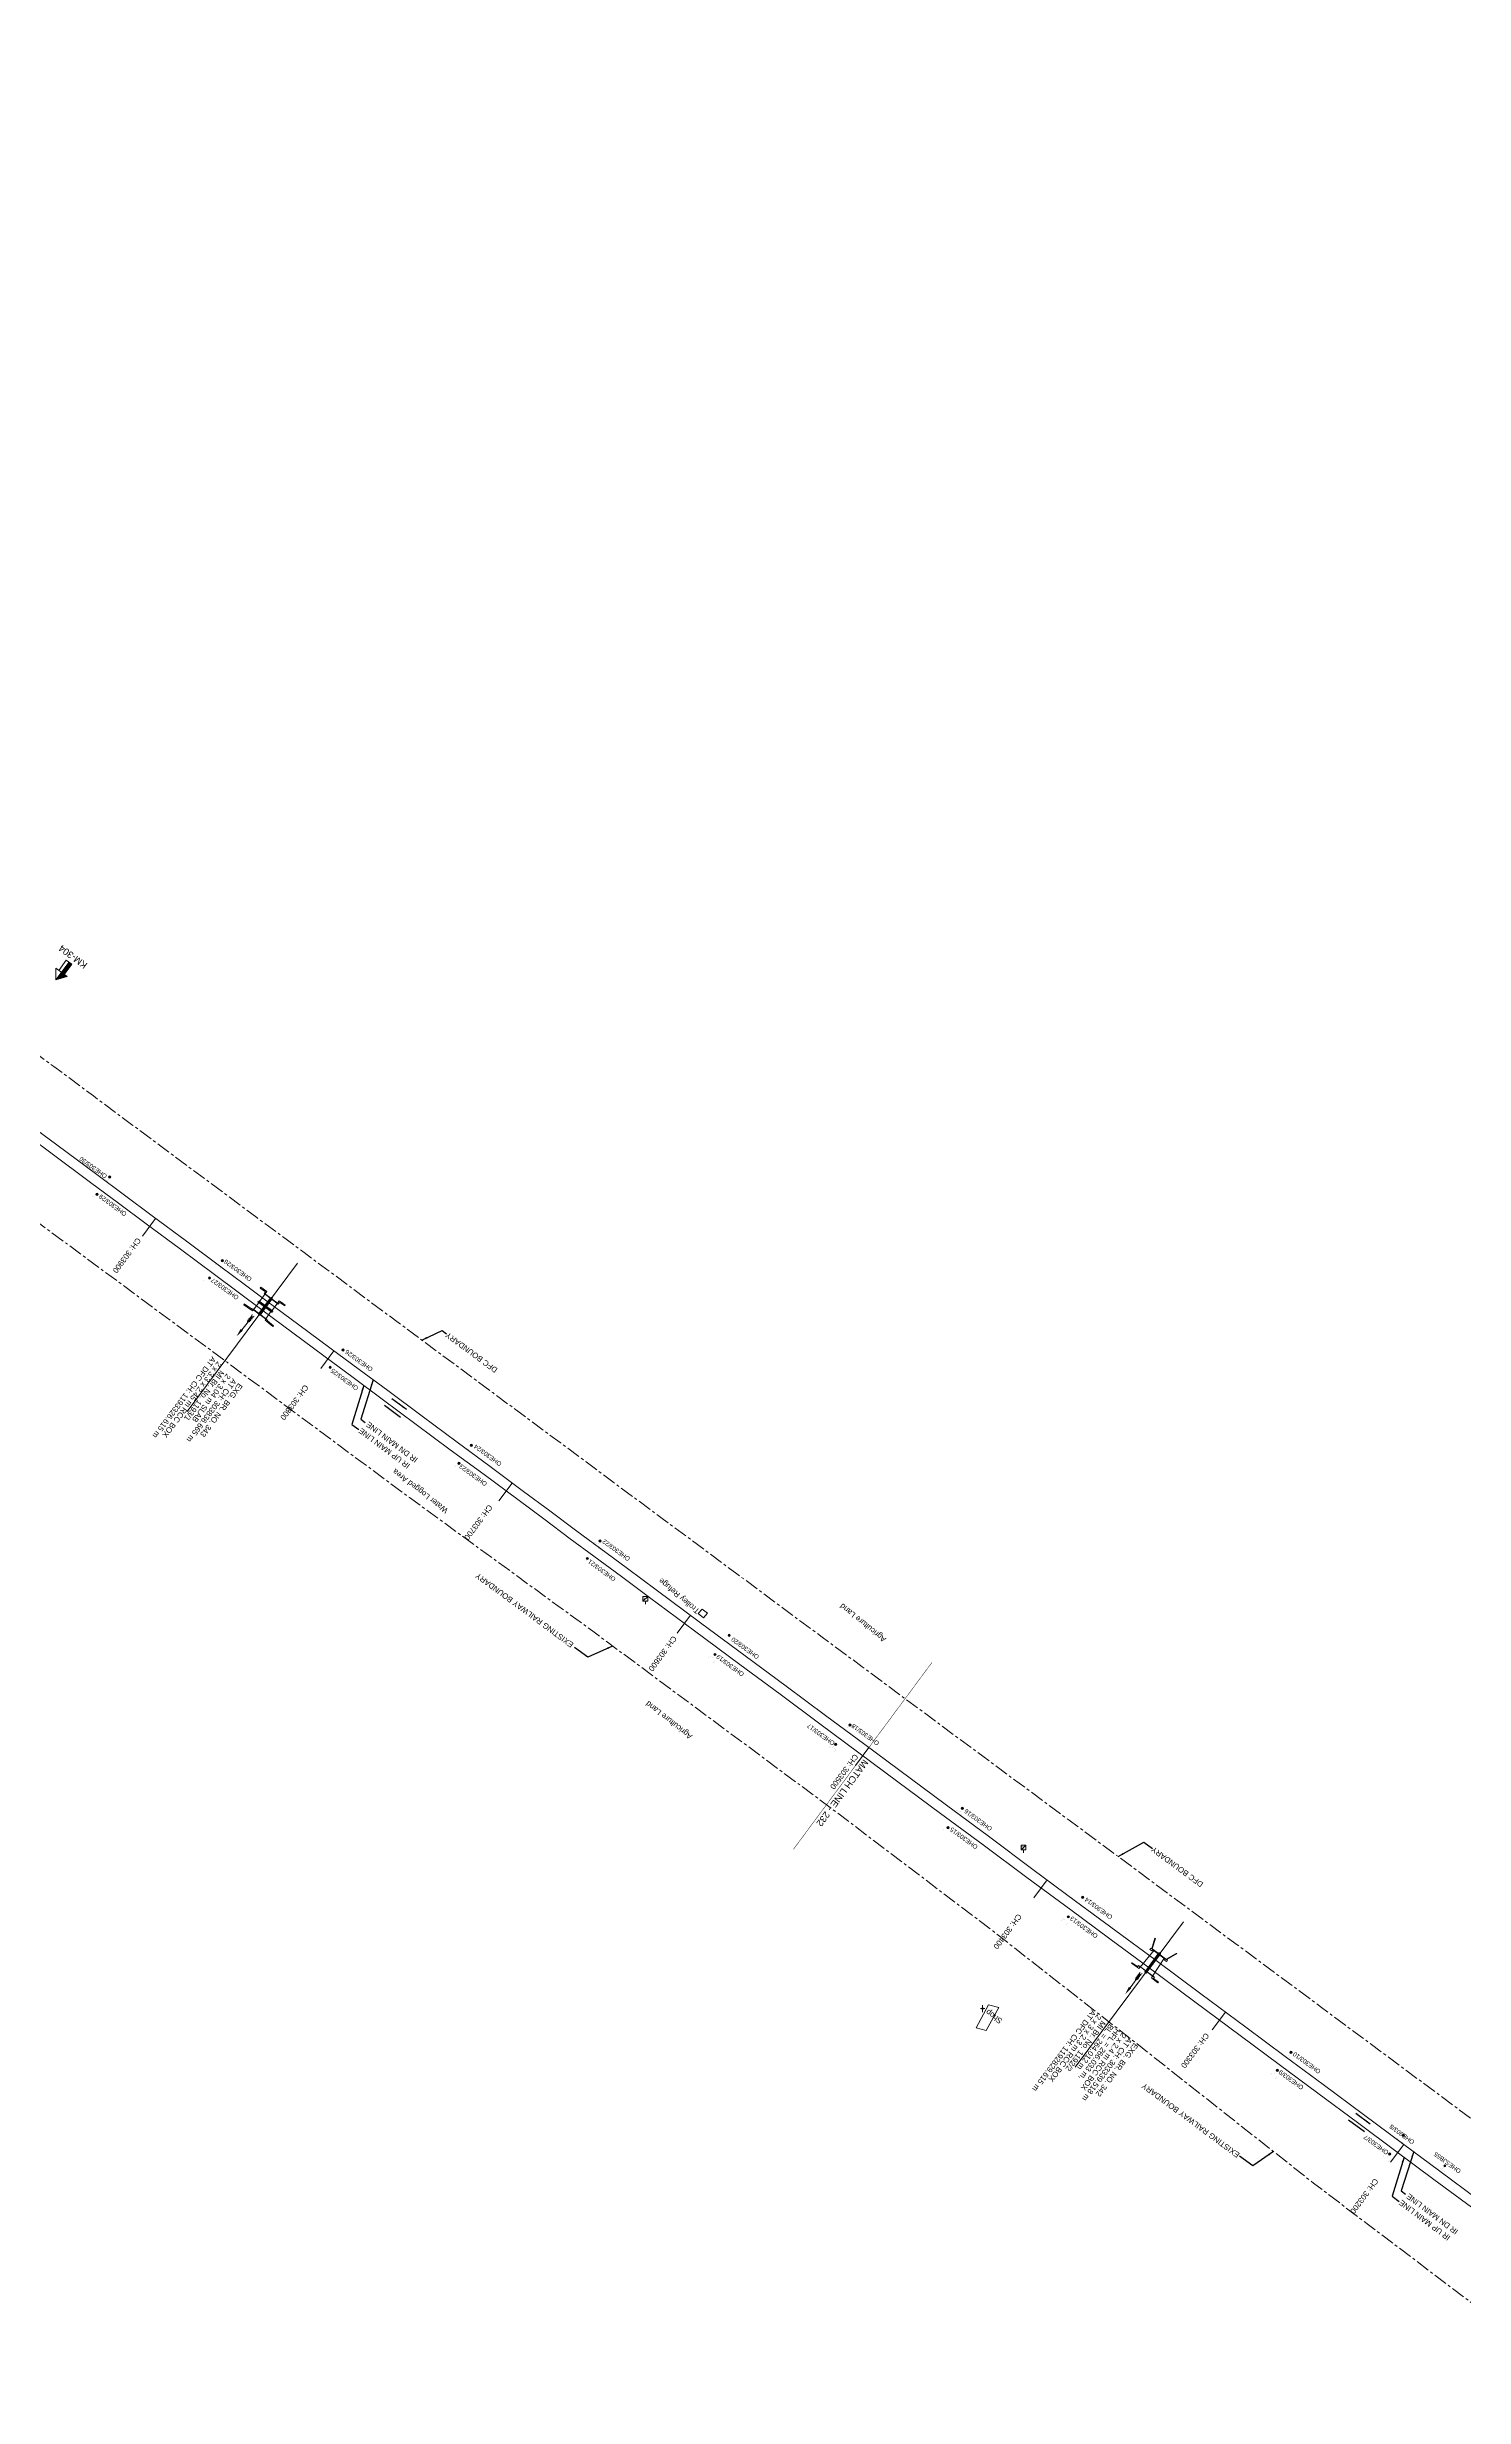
# Model space of a CAD drawing. Header units: metres. Extents: x 628572 to 650094, y 3375792 to 3391117.
# Drawn here: x 641621 to 642259, y 3381597 to 3382655 of the extents above; entities that cross this region are included whole.
import ezdxf
from ezdxf.enums import TextEntityAlignment as Align

# ---------------------------------------------------------------- set-up
doc = ezdxf.new("R2010")
doc.units = ezdxf.units.M
doc.header["$MEASUREMENT"] = 0
doc.linetypes.add('CENTER', pattern=[2, 1.25, -0.25, 0.25, -0.25])
doc.linetypes.add('PHANTOM2', pattern=[1.25, 0.625, -0.125, 0.125, -0.125, 0.125, -0.125])
for name, color, linetype, lineweight in [('Bore', 8, 'Continuous', 0), ('BRIDGE DETAILS PLAN', 7, 'Continuous', 0), ('Commercial Building Pucca', 251, 'Continuous', 0), ('Culvert Parapet', 7, 'Continuous', 0), ('DFCC BOUNDARY', 6, 'CENTER', 0), ('Existing Chainage', 7, 'Continuous', 0), ('Existing IR Track', 143, 'Continuous', 0), ('Existing Railway Boundary', 7, 'CENTER', 0), ('flow direction', 7, 'Continuous', 0), ('KM STONE', 7, 'Continuous', 0), ('MATCH LINE', 7, 'Continuous', 0), ('OHE MAST', 8, 'Continuous', 0), ('Piers_Abutment', 7, 'Continuous', 0), ('Retaining Wall', 251, 'Continuous', 0), ('River Text', 5, 'Continuous', 0), ('Side Details', 251, 'Continuous', 0), ('Text', 251, 'Continuous', 0), ('Trolley Stand', 251, 'Continuous', 0), ('Wing Wall', 7, 'Continuous', 0), ('WL', 7, 'Continuous', 0)]:
    doc.layers.add(name, color=color, linetype=linetype, lineweight=lineweight)
doc.styles.add('CUT-FILL', font='cut-fill.shx', dxfattribs={"height": 2})
doc.styles.get("Standard").update_dxf_attribs({"font": 'arial.ttf'})
doc.styles.add('Style-Arial', font='arial.ttf')
doc.styles.add('Text', font='arial.ttf', dxfattribs={"height": 2})
doc.dimstyles.new('ISO-25', dxfattribs={"dimtxt": 2.5, "dimasz": 2.5, "dimexe": 1.25, "dimexo": 0.625, "dimtad": 1, "dimtxsty": 'Standard', "dimcen": 2.5, "dimadec": 0, "dimazin": 0, "dimtfac": 1, "dimtmove": 0, "dimatfit": 3, "dimfxl": 1, "dimarcsym": 0})

# ---------------------------------------------------------------- blocks, each defined once
blk = doc.blocks.new('BORE')
at = {"ltscale": 0.5}
for q in [(-1, 0), (0, 1.6), (1, 0), (0, -1.6)]:
    blk.add_line((0, 0), q, dxfattribs=at)
blk.add_circle((0, 0), 0.328, dxfattribs=at)
blk = doc.blocks.new('WL')
at = {"layer": 'WL'}
for p, q in [((1.1, 3.4), (-1.1, 3.4)), ((-1.1, 3.4), (-1.1, 1.3)), ((-1.1, 1.3), (1.1, 1.3)), ((0, 1.3), (0, 0)), ((1.1, 1.3), (1.1, 3.4))]:
    blk.add_line(p, q, dxfattribs=at)
at = {"layer": 'WL', "flags": 128}
blk.add_lwpolyline([(-1.1, 1.3), (1.1, 3.4)], dxfattribs=at)
at = {"layer": 'WL', "char_height": 0.739, "attachment_point": 7, "rotation": 180, "line_spacing_factor": 0.6, "style": 'CUT-FILL'}
for s, insert in [('W', (0, 2.9)), ('L', (0.5, 1.9))]:
    blk.add_mtext(s, dxfattribs=dict(at, insert=insert))
blk = doc.blocks.new('OHE MAST')
h = blk.add_hatch(color=256)
edge = h.paths.add_edge_path()
edge.add_arc((0, 0), 0.514, 0, 360)
at = {"const_width": 0.01, "flags": 128}
for points in [[(1.5, 3.5), (1.5, 2), (-1.5, 2), (-1.5, 3.5)], [(0, 2), (0, 0)]]:
    blk.add_lwpolyline(points, dxfattribs=at)
blk.add_circle((0, 0), 0.514)
blk = doc.blocks.new('KM POST PLAN')
h = blk.add_hatch(color=256)
h.paths.add_polyline_path([(-6.3, -8.5), (0, 0), (0, -8.5), (-3, -8.5)], flags=16)
h.paths.add_polyline_path([(-3, -20), (-3, -8.5), (0, -8.5), (0, -20)], flags=16)
at = {"flags": 128}
for points in [[(0, 0), (-6.3, -8.5), (6.3, -8.5)], [(0, 0), (0, -20)], [(0, 0), (6.3, -8.5)], [(3, -8.5), (3, -20), (-3, -20), (-3, -8.5)]]:
    blk.add_lwpolyline(points, dxfattribs=at)
blk = doc.blocks.new('River A')
at = {"layer": 'River Text'}
for p, q in [((0, 0), (-3.6, 7.5, -1499.5)), ((0.1, 6), (-3.5, 13.6, -1499.5)), ((0.1, 3.3), (-3.5, 10.8, -1499.5)), ((0.2, 9.9), (-3.4, 17.4, -1499.5)), ((0.3, 12.9), (-3.3, 20.5, -1499.5)), ((0.4, 16.4), (-3.2, 24, -1499.5)), ((0.5, 20.3), (-3.1, 27.8, -1499.5)), ((0.5, 22.3), (0, 0)), ((0, 0), (4, 7.4, -1499.5)), ((0.1, 6), (4.1, 13.4, -1499.5)), ((0.1, 3.3), (4.1, 10.7, -1499.5)), ((0.2, 9.9), (4.2, 17.2, -1499.5)), ((0.3, 12.9), (4.3, 20.3, -1499.5)), ((0.4, 16.4), (4.4, 23.8, -1499.5)), ((0.5, 20.3), (4.5, 27.7, -1499.5))]:
    blk.add_line(p, q, dxfattribs=at)
at = {"layer": 'River Text', "flags": 128}
blk.add_lwpolyline([(-0.7, -27.7), (0.5, 22.3)], dxfattribs=at)
at = {"layer": 'River Text', "extrusion": (0, 0, -1)}
blk.add_solid([(-3.5, -27.8), (1.3, -52.7), (4.8, -27.6)], dxfattribs=at)

msp = doc.modelspace()

# ---------------------------------------------------------------- linework, layer by layer
at = {"layer": 'BRIDGE DETAILS PLAN', "flags": 128}
for points in [[(641684.3549, 3382040.4375), (641734.0514, 3382107.2755)], [(642084.2367, 3381745.0573), (642133.0011, 3381810.6418)]]:
    msp.add_lwpolyline(points, dxfattribs=at)
at = {"layer": 'Commercial Building Pucca', "linetype": 'Continuous', "flags": 128}
msp.add_lwpolyline([(642039.6352, 3381762.8683), (642045.2959, 3381773.2664), (642049.87, 3381771.9961), (642044.2064, 3381761.5926), (642039.6352, 3381762.8683)], close=True, dxfattribs=at)
at = {"layer": 'Culvert Parapet', "linetype": 'Continuous', "flags": 128}
for points in [[(641719.1426, 3382093.7489), (641719.5155, 3382093.4513), (641720.2305, 3382094.5496), (641717.5901, 3382096.4603), (641717.3086, 3382096.0097), (641719.615, 3382094.3407), (641719.1426, 3382093.7489)], [(641713.3189, 3382086.933), (641713.0381, 3382086.4589), (641713.8016, 3382085.9005), (641714.0937, 3382086.3363), (641713.3189, 3382086.933)], [(641713.783, 3382086.6672), (641713.8839, 3382086.7353), (641720.29, 3382081.9296), (641720.2039, 3382081.8279), (641713.783, 3382086.6672)], [(641722.7088, 3382085.2667), (641722.665, 3382085.1647), (641716.246, 3382089.9364), (641716.3004, 3382090.0142), (641722.7088, 3382085.2667)], [(641716.6443, 3382090.2939), (641716.7304, 3382090.3706), (641722.998, 3382085.6485), (641722.9577, 3382085.5912), (641716.6443, 3382090.2939)], [(641719.1438, 3382093.7055), (641719.0974, 3382093.6117), (641725.3972, 3382088.8842), (641725.4572, 3382088.9829), (641719.1438, 3382093.7055)], [(641720.5436, 3382081.515), (641720.2295, 3382081.0473), (641719.4881, 3382081.6653), (641719.7856, 3382082.0932), (641720.5436, 3382081.515)], [(642113.2714, 3381790.6566), (642113.1875, 3381790.567), (642119.5249, 3381785.8514), (642119.6143, 3381785.9443), (642113.2714, 3381790.6566)], [(642119.3598, 3381798.1447), (642119.2592, 3381798.0201), (642124.8797, 3381793.8117), (642125.0151, 3381793.9177), (642119.3598, 3381798.1447)]]:
    msp.add_lwpolyline(points, close=True, dxfattribs=at)
msp.add_lwpolyline([(641725.0591, 3382089.3454), (641725.4546, 3382088.9961), (641725.9333, 3382089.6631), (641726.3706, 3382089.3948), (641726.6445, 3382089.8129), (641725.8539, 3382090.4202), (641725.579, 3382090.019), (641725.5708, 3382089.9179), (641725.0591, 3382089.3454)], dxfattribs=at)
at = {"layer": 'DFCC BOUNDARY', "ltscale": 5, "flags": 128}
msp.add_lwpolyline([(643812.3093, 3380572.2631), (643808.6724, 3380574.9777), (643793.2095, 3380586.5191), (643778.2448, 3380597.6421), (643763.3482, 3380608.7144), (643749.7736, 3380618.8204), (643735.9982, 3380629.076), (643723.1947, 3380638.6), (643709.7998, 3380648.5621), (643690.0477, 3380662.9402), (643670.4357, 3380677.2164), (643654.8999, 3380688.7702), (643639.33, 3380700.3503), (643623.6793, 3380711.9753), (643608.0162, 3380723.6096), (643592.0244, 3380735.5214), (643576.0362, 3380747.4305), (643559.2149, 3380759.9262), (643542.8146, 3380772.109), (643525.4077, 3380785.0526), (643508.5729, 3380797.5713), (643491.5674, 3380810.185), (643474.9054, 3380822.5435), (643458.6431, 3380834.5901), (643442.5469, 3380846.5134), (643427.1858, 3380857.9465), (643411.8459, 3380869.3639), (643394.9279, 3380881.9183), (643378.0712, 3380894.4272), (643361.5733, 3380906.6656), (643345.0316, 3380918.9365), (643327.8173, 3380931.7135), (643310.7678, 3380944.3682), (643276.4247, 3380969.8455), (643259.3635, 3380982.507), (643242.1351, 3380995.2928), (643222.7062, 3381009.6831), (643203.0589, 3381024.2351), (643183.8178, 3381038.4897), (643164.43, 3381052.853), (643145.2327, 3381067.0902), (643126.2605, 3381081.1605), (643109.9442, 3381093.1269), (643094.185, 3381104.6835), (643070.7732, 3381121.9216), (643047.567, 3381139.0085), (643025.8074, 3381155.1407), (643004.0325, 3381171.2845), (642988.5407, 3381182.7648), (642971.6994, 3381195.2495), (642949.8305, 3381211.504), (642926.6521, 3381228.7318), (642912.2142, 3381239.4542), (642897.7112, 3381250.225), (642880.681, 3381262.8766), (642863.5492, 3381275.6037), (642848.8569, 3381286.5082), (642830.5771, 3381300.0787), (642815.3655, 3381311.3602), (642796.6216, 3381325.2614), (642779.3631, 3381338.0981), (642762.2123, 3381350.8547), (642746.7818, 3381362.2976), (642731.1837, 3381373.8649), (642713.7244, 3381386.8427), (642695.8795, 3381400.107), (642676.186, 3381414.7288), (642656.3739, 3381429.4386), (642638.7427, 3381442.5386), (642620.5543, 3381456.0528), (642604.8402, 3381467.7078), (642587.9896, 3381480.2058), (642565.2925, 3381497.0883), (642541.6892, 3381514.6448), (642525.704, 3381526.5194), (642509.7629, 3381538.3612), (642491.0733, 3381552.2518), (642472.4595, 3381566.086), (642458.4237, 3381576.5074), (642444.2456, 3381587.0343), (642429.7967, 3381597.7603), (642415.357, 3381608.4793), (642397.6705, 3381621.593), (642380.0084, 3381634.6886), (642363.7544, 3381646.7691), (642347.2259, 3381659.0537), (642330.8575, 3381671.2261), (642314.3519, 3381683.5006), (642297.8931, 3381695.7457), (642281.8453, 3381707.6851), (642264.9228, 3381720.2432), (642248.3602, 3381732.5341), (642230.5414, 3381745.7954), (642212.7106, 3381759.0381), (642195.2367, 3381772.0213), (642177.7043, 3381785.0479), (642157.1992, 3381800.2569), (642136.6249, 3381815.5171), (642118.9645, 3381828.6404), (642101.3287, 3381841.7453), (642081.6266, 3381856.3336), (642061.8408, 3381870.9838), (642042.7256, 3381885.154), (642023.486, 3381899.4164), (642005.9697, 3381912.4264), (641988.4231, 3381925.4588), (641970.4215, 3381938.796), (641952.2749, 3381952.2408), (641931.9264, 3381967.3701), (641911.6528, 3381982.4438), (641898.9656, 3381991.8514), (641886.5608, 3382001.0055), (641876.0335, 3382008.8624), (641864.0463, 3382017.7726), (641852.3291, 3382026.4822), (641837.115, 3382037.7582), (641821.9667, 3382048.9854), (641806.6184, 3382060.3889), (641791.2687, 3382071.7933), (641778.1757, 3382081.5216), (641765.0647, 3382091.263), (641751.1214, 3382101.6324), (641737.1136, 3382112.0497), (641726.4516, 3382119.9432), (641715.7754, 3382127.8472), (641700.446, 3382139.2493), (641685.0398, 3382150.7085), (641672.5358, 3382160.0238), (641659.9859, 3382169.3732), (641642.1375, 3382182.6543), (641624.3659, 3382195.8782), (641611.4997, 3382205.4411), (641598.7051, 3382214.9508), (641579.3318, 3382229.3615), (641559.9393, 3382243.7865), (641545.7561, 3382254.3093), (641531.6069, 3382264.7929), (641516.2129, 3382276.2423), (641500.7739, 3382287.7114), (641484.9887, 3382299.3992), (641469.298, 3382311.017), (641453.4587, 3382322.7603), (641437.5808, 3382334.5322), (641423.9882, 3382344.5278), (641410.4861, 3382354.4572), (641398.1591, 3382363.7061), (641385.5887, 3382373.1374), (641369.5481, 3382385.0615), (641353.581, 3382396.931), (641340.174, 3382406.8961), (641326.8342, 3382416.8112), (641313.9782, 3382426.3292), (641301.2155, 3382435.7781), (641284.3444, 3382448.3055), (641267.4776, 3382460.8298), (641251.7036, 3382472.5569), (641235.976, 3382484.2496), (641219.0383, 3382496.817), (641202.2584, 3382509.2673), (641189.76, 3382518.5659), (641177.2671, 3382527.8539), (641163.4298, 3382538.1046), (641149.6816, 3382548.2893), (641137.5323, 3382557.3376), (641125.4142, 3382566.3629), (641111.3917, 3382576.7766), (641097.4434, 3382587.1352), (641086.4887, 3382595.2709), (641075.334, 3382603.5555), (641061.7644, 3382613.6593), (641047.9094, 3382623.9756), (641033.6643, 3382634.5297), (641019.4811, 3382645.038), (641006.7027, 3382654.5421), (640993.8916, 3382664.0705), (640978.9563, 3382675.1623), (640963.9965, 3382686.2723), (640946.2836, 3382699.3937), (640928.6538, 3382712.4537), (640913.4131, 3382723.7566), (640898.2075, 3382735.0336), (640883.6572, 3382745.852), (640855.1845, 3382767.015), (640841.3158, 3382777.3197), (640825.904, 3382788.7498), (640810.5106, 3382800.1663), (640797.3056, 3382809.9954), (640784.0814, 3382819.8389), (640767.3829, 3382832.244), (640750.7597, 3382844.5932), (640734.5712, 3382856.624), (640718.4561, 3382868.6002), (640700.8318, 3382881.7023), (640683.2571, 3382894.7676), (640668.0149, 3382906.0851), (640653.0827, 3382917.1726), (640637.096, 3382929.0729), (640621.3126, 3382940.8219), (640606.7688, 3382951.6133), (640592.2397, 3382962.3937), (640576.5383, 3382974.0634), (640560.8512, 3382985.7224), (640545.651, 3382997.022), (640530.4116, 3383008.3505), (640516.6491, 3383018.562), (640502.8751, 3383028.782), (640490.7881, 3383037.7114), (640478.8397, 3383046.5383), (640463.3449, 3383058.0659), (640447.6782, 3383069.721), (640428.9748, 3383083.5735), (640410.2094, 3383097.4719), (640387.4808, 3383114.4141), (640364.785, 3383131.332), (640350.7429, 3383141.7456), (640336.708, 3383152.1537), (640321.9965, 3383163.0459), (640307.2262, 3383173.9816), (640293.057, 3383184.4985), (640278.9681, 3383194.9558), (640263.9534, 3383206.1214), (640248.9885, 3383217.2501), (640234.9895, 3383227.6511), (640220.8998, 3383238.1196), (640203.1822, 3383251.2592), (640185.3658, 3383264.472), (640169.5446, 3383276.2399), (640153.6227, 3383288.0852), (640140.9567, 3383297.4857), (640127.9156, 3383307.1648), (640111.7201, 3383319.2), (640095.1302, 3383331.5282), (640080.0724, 3383342.6864), (640064.9887, 3383353.8638), (640050.3238, 3383364.7642), (640035.5809, 3383375.7224), (640023.8916, 3383384.3981), (640012.2409, 3383393.045), (639998.431, 3383403.2737), (639984.6827, 3383413.4567), (639970.0377, 3383424.3322), (639950.049, 3383439.1796), (639942.8737, 3383444.5141), (639926.5747, 3383456.6308), (639913.4666, 3383466.3801), (639896.5934, 3383478.9297), (639881.5054, 3383490.1549), (639866.4939, 3383501.3233), (639852.4765, 3383511.7446), (639838.5065, 3383522.1306), (639823.7382, 3383533.0543), (639809.0966, 3383543.8841), (639795.0765, 3383554.2956), (639781.0402, 3383564.7193), (639768.5196, 3383574.0242), (639755.953, 3383583.3633), (639741.5243, 3383594.0903), (639727.0981, 3383604.8155), (639713.2608, 3383615.1067), (639699.4745, 3383625.36), (639684.1093, 3383636.7884), (639668.7758, 3383648.193), (639654.5483, 3383658.7838), (639640.2683, 3383669.4137), (639622.7576, 3383682.4104), (639605.3264, 3383695.3482), (639590.884, 3383706.0812), (639576.4835, 3383716.7831), (639562.3867, 3383727.2481), (639548.2532, 3383737.7403), (639534.822, 3383747.7129), (639521.3566, 3383757.711), (639505.358, 3383769.5842), (639489.3927, 3383781.4328), (639473.4311, 3383793.2886), (639457.4738, 3383805.1412), (639442.7456, 3383816.0648), (639428.0129, 3383826.9918), (639404.2096, 3383844.6857), (639380.3313, 3383862.4353), (639363.908, 3383874.6137), (639346.9106, 3383887.212), (639330.3344, 3383899.5156)], dxfattribs=at)
at = {"layer": 'Existing Chainage', "color": 7, "linetype": 'Continuous', "lineweight": 13, "flags": 128}
for points in [[(641664.204, 3382119.443), (641670.1645, 3382127.4724)], [(641744.5086, 3382059.847), (641750.4671, 3382067.878)], [(641824.8042, 3382000.2406), (641830.7614, 3382008.2725)], [(641905.1143, 3381940.6575), (641911.0721, 3381948.689)], [(641985.4292, 3381881.0721), (641991.3833, 3381889.1063)], [(642065.6931, 3381821.4569), (642071.6622, 3381829.48)], [(642146.0379, 3381761.8884), (642151.9921, 3381769.9225)], [(642226.3312, 3381702.2945), (642232.2917, 3381710.324)]]:
    msp.add_lwpolyline(points, dxfattribs=at)
at = {"layer": 'Existing IR Track', "flags": 128}
for points in [[(642262.7599, 3381681.9995), (642245.8531, 3381694.546), (642229.2728, 3381706.85), (642211.4363, 3381720.1245), (642193.6311, 3381733.3482), (642176.1519, 3381746.3352), (642158.6195, 3381759.3619), (642138.1357, 3381774.555), (642117.5614, 3381789.8153), (642099.8783, 3381802.9555), (642082.2644, 3381816.0441), (642062.5843, 3381830.6161), (642042.7985, 3381845.2663), (642023.6689, 3381859.4471), (642004.4294, 3381873.7095), (641986.8893, 3381886.7371), (641969.3581, 3381899.7581), (641951.3717, 3381913.084), (641933.2034, 3381926.5449), (641912.8332, 3381941.6904), (641892.5761, 3381956.7517), (641879.9352, 3381966.1251), (641867.4903, 3381975.3087), (641856.9186, 3381983.1988), (641844.9565, 3381992.0903), (641833.257, 3382000.7867), (641818.0609, 3382012.0494), (641802.8974, 3382023.2879), (641787.534, 3382034.7025), (641772.1843, 3382046.1071), (641759.0909, 3382055.8356), (641745.9799, 3382065.577), (641732.0254, 3382075.9548), (641718.0453, 3382086.3514), (641707.4111, 3382094.2243), (641696.706, 3382102.1497), (641681.3479, 3382113.5732), (641665.9417, 3382125.0324), (641653.4183, 3382134.3621), (641640.8685, 3382143.7115), (641623.0345, 3382156.9819), (641605.2629, 3382170.2057)], [(642265.4681, 3381685.6962), (642248.5863, 3381698.228), (642231.6436, 3381710.805), (642214.1667, 3381723.8006), (642195.987, 3381737.2901), (642178.8667, 3381749.9915), (642161.1856, 3381763.109), (642140.834, 3381778.1921), (642120.0978, 3381793.5601), (642102.5515, 3381806.5573), (642084.5058, 3381819.9244), (642065.2707, 3381834.2352), (642045.2149, 3381849.1566), (642026.4003, 3381863.1267), (642004.7237, 3381879.2197), (641989.6181, 3381890.4144), (641971.9019, 3381903.5407), (641954.0996, 3381916.7587), (641935.6992, 3381930.4208), (641915.5584, 3381945.3611), (641895.6378, 3381960.138), (641882.6299, 3381969.7602), (641870.1292, 3381979.0224), (641859.9108, 3381986.6408), (641847.661, 3381995.7324), (641835.8697, 3382004.4838), (641820.7615, 3382015.6893), (641805.9968, 3382026.6402), (641790.2423, 3382038.3483), (641774.6897, 3382049.9064), (641761.7923, 3382059.4754), (641748.6744, 3382069.208), (641734.7062, 3382079.5652), (641720.2693, 3382090.27), (641710.088, 3382097.832), (641699.5729, 3382105.6419), (641684.0278, 3382117.1814), (641668.6728, 3382128.5798), (641656.0866, 3382137.9506), (641643.6528, 3382147.2079), (641625.6933, 3382160.561), (641608.0047, 3382173.7127)]]:
    msp.add_lwpolyline(points, dxfattribs=at)
at = {"layer": 'Existing Railway Boundary', "ltscale": 5, "flags": 128}
msp.add_lwpolyline([(631983.38, 3389039.032), (631997.7807, 3389029.4226), (631998.0481, 3389028.4172), (632017.689, 3389013.381), (632054.7643, 3388986.9088), (632106.6339, 3388955.856), (632154.9467, 3388925.0992), (632230.8669, 3388875.9972), (632261.2753, 3388857.0709), (632290.5359, 3388840.2738), (632385.6616, 3388776.6365), (632400.5735, 3388766.5357), (632397.5375, 3388762.1235), (632395.5364, 3388759.1088), (632389.2973, 3388750.367), (632386.7075, 3388746.9674), (632380.0799, 3388739.4039), (632361.8258, 3388715.063), (632365.1364, 3388712.5802), (632373.8273, 3388706.8724), (632388.4278, 3388697.2834), (632403.5607, 3388687.3436), (632418.7904, 3388677.3402), (632434.5002, 3388667.0345), (632450.2517, 3388656.7014), (632466.7864, 3388645.8571), (632483.3195, 3388635.0137), (632501.7611, 3388622.9148), (632520.2525, 3388610.7831), (632536.8197, 3388599.9238), (632553.3588, 3388589.0829), (632565.8495, 3388580.885), (632578.4671, 3388572.604), (632596.9196, 3388560.5289), (632615.4939, 3388548.3741), (632635.6038, 3388535.295), (632652.8405, 3388523.9973), (632669.9946, 3388512.743), (632686.4084, 3388501.9869), (632696.8068, 3388495.1588), (632732.8678, 3388550.0585), (632815.552, 3388494.313), (632865.8266, 3388462.6693), (632954.7858, 3388408.1832), (633025.1519, 3388369.9037), (633056.7277, 3388353.8904), (633065.1399, 3388349.0145), (633088.5914, 3388328.9973), (633152.5885, 3388273.22), (633202.5468, 3388242.3953), (633264.4413, 3388204.6969), (633318.529, 3388171.7998), (633353.1394, 3388148.7029), (633406.9301, 3388112.3266), (633420.502, 3388103.4378), (633436.8123, 3388092.7008), (633466.2362, 3388073.356), (633479.8402, 3388064.4269), (633497.3225, 3388052.9837), (633514.7073, 3388041.6043), (633531.7969, 3388030.3277), (633546.129, 3388020.9518), (633562.4852, 3388010.2117), (633576.5949, 3388000.9466), (633594.4174, 3387989.2137), (633606.8568, 3387981.0241), (633607.7091, 3387982.3188), (633610.8424, 3387980.256), (633626.8506, 3387969.7582), (633642.9494, 3387959.201), (633660.1619, 3387947.8844), (633677.4438, 3387936.5221), (633693.0899, 3387926.2037), (633708.7685, 3387915.8637), (633726.0343, 3387904.4973), (633743.3468, 3387893.1002), (633758.2779, 3387883.3197), (633773.1647, 3387873.5681), (633789.2894, 3387862.9617), (633805.4356, 3387852.3412), (633820.4764, 3387842.4668), (633835.4704, 3387832.6232), (633852.0416, 3387821.7432), (633886.4734, 3387799.1411), (633904.4207, 3387787.3621), (633919.3393, 3387777.5707), (633934.3023, 3387767.7502), (633949.6629, 3387757.6969), (633964.9235, 3387747.7091), (633980.0551, 3387737.7098), (633995.2041, 3387727.6988), (634012.3387, 3387716.4289), (634029.3333, 3387705.2512), (634045.5362, 3387694.5849), (634061.6293, 3387683.9862), (634078.9907, 3387672.5929), (634096.3149, 3387661.224), (634113.1506, 3387650.1721), (634130.0059, 3387639.1072), (634145.8823, 3387628.6414), (634161.8963, 3387618.085), (634177.8703, 3387607.6107), (634193.7633, 3387597.1895), (634209.9993, 3387586.506), (634226.097, 3387575.9134), (634243.1652, 3387564.6955), (634260.1615, 3387553.5249), (634275.6177, 3387543.3646), (634291.1318, 3387533.1662), (634296.8083, 3387529.4449), (634291.9143, 3387522.0113), (634301.9583, 3387515.4268), (634317.7028, 3387505.1053), (634344.1271, 3387487.7818), (634370.6963, 3387470.3636), (634386.1901, 3387460.3813), (634401.9429, 3387450.229), (634426.4972, 3387434.0857), (634451.3792, 3387417.727), (634475.9114, 3387401.5928), (634500.3759, 3387385.5031), (634523.6732, 3387370.1555), (634547.0997, 3387354.7227), (634564.8006, 3387343.068), (634582.571, 3387331.3674), (634601.3879, 3387318.9723), (634620.2858, 3387306.5238), (634639.3106, 3387294.0156), (634658.1243, 3387281.6461), (634679.4814, 3387267.2836), (634702.026, 3387254.0413), (634712.9167, 3387246.4104), (634726.0042, 3387238.4627), (634737.8854, 3387230.0656), (634750.9438, 3387221.7267), (634764.9008, 3387212.4131), (634775.612, 3387204.6159), (634789.3703, 3387195.959), (634801.4607, 3387188.869), (634814.7172, 3387180.8194), (634815.4987, 3387180.2694), (634827.9598, 3387171.3498), (634840.5994, 3387164.128), (634854.2176, 3387155.5292), (634871.8787, 3387143.9515), (634877.6173, 3387139.7695), (634887.5373, 3387132.4757), (634902.4262, 3387121.5277), (634921.3448, 3387107.4791), (634940.6674, 3387093.1306), (634962.2421, 3387077.0753), (634984.1126, 3387060.8), (635000.5185, 3387048.6195), (635017.0238, 3387036.3652), (635035.7455, 3387022.426), (635054.4369, 3387008.5092), (635082.1937, 3386987.9155), (635109.8573, 3386967.3911), (635134.2436, 3386949.2611), (635158.5309, 3386931.2047), (635180.7563, 3386914.7058), (635202.7867, 3386898.3516), (635206.1213, 3386895.8016), (635211.1242, 3386892.0437), (635230.1367, 3386877.9281), (635249.207, 3386863.7701), (635270.9723, 3386847.61), (635292.819, 3386831.3895), (635313.1117, 3386816.3456), (635333.3618, 3386801.3334), (635352.372, 3386787.2182), (635371.5331, 3386772.9909), (635390.4616, 3386758.9197), (635409.8226, 3386744.527), (635427.2062, 3386731.6093), (635445.0434, 3386718.3546), (635461.6171, 3386706.0794), (635478.4695, 3386693.5976), (635493.4196, 3386682.4884), (635508.6023, 3386671.2062), (635518.0063, 3386664.2196), (635527.5618, 3386657.1206), (635543.461, 3386645.2907), (635559.7145, 3386633.1978), (635591.676, 3386610.2688), (635606.0755, 3386599.5015), (635620.6466, 3386588.6057), (635636.5434, 3386576.7606), (635652.3995, 3386564.9458), (635668.2493, 3386553.1365), (635683.9787, 3386541.4169), (635700.2614, 3386528.9886), (635716.7419, 3386516.4094), (635732.9183, 3386504.3569), (635749.0007, 3386492.3748), (635764.9276, 3386480.5277), (635780.91, 3386468.6394), (635796.8963, 3386456.7694), (635812.8908, 3386444.8934), (635829.3631, 3386432.6938), (635845.7912, 3386420.527), (635861.6814, 3386408.7334), (635877.6317, 3386396.8953), (635893.2055, 3386385.3425), (635908.8769, 3386373.7174), (635925.058, 3386361.6972), (635941.2668, 3386349.6564), (635956.6865, 3386338.1889), (635972.0823, 3386326.7391), (635987.7899, 3386315.0493), (636003.5308, 3386303.3347), (636019.0977, 3386291.765), (636034.6476, 3386280.2079), (636050.7681, 3386268.2256), (636066.8961, 3386256.2378), (636083.1084, 3386244.1987), (636099.3561, 3386232.1333), (636114.134, 3386221.1471), (636147.8198, 3386196.1265), (636166.7058, 3386182.1085), (636182.4635, 3386170.4111), (636198.2037, 3386158.7268), (636214.3364, 3386146.7471), (636230.3919, 3386134.8247), (636230.9614, 3386134.4025), (636228.154, 3386130.995), (636300.9317, 3386076.4069), (636382.1931, 3386014.4435), (636463.0816, 3385952.0584), (636544.2755, 3385889.3268), (636568.8921, 3385871.1182), (636613.4471, 3385839.7025), (636628.0709, 3385853.6506), (636650.5128, 3385835.4717), (636693.9069, 3385800.1065), (636686.7095, 3385790.4003), (636696.0629, 3385782.3378), (636710.473, 3385769.9165), (636766.0138, 3385726.4206), (636849.4668, 3385668.9836), (636931.64, 3385608.8479), (637013.8419, 3385548.1951), (637096.6082, 3385488.6336), (637121.9489, 3385470.2058), (637176.9181, 3385426.1737), (637258.1753, 3385363.4078), (637340.1494, 3385301.7514), (637422.2947, 3385241.0852), (637447.0788, 3385223.2045), (637528.2227, 3385160.8768), (637610.9552, 3385100.7612), (637694.8717, 3385041.953), (637753.3499, 3385002.2846), (637771.5944, 3384989.982), (637771.5944, 3384979.4924), (637852.0915, 3384922.0343), (637935.0162, 3384862.0714), (637993.4351, 3384821.4573), (638019.0158, 3384803.2052), (638102.4107, 3384745.0584), (638178.9785, 3384688.3398), (638237.6603, 3384636.8079), (638344.701, 3384557.2221), (638427.4112, 3384496.8586), (638508.4228, 3384435.5926), (638565.3238, 3384391.9743), (638589.782, 3384373.2765), (638631.8324, 3384337.8543), (638619.2503, 3384320.7689), (638700.6253, 3384258.2275), (638758.2306, 3384210.1286), (638748.4263, 3384194.4881), (638832.9819, 3384135.241), (638898.2751, 3384089.8354), (638910.685, 3384104.7359), (638994.0238, 3384045.8483), (639077.2216, 3383986.384), (639102.1383, 3383968.0886), (639159.8745, 3383926.5901), (639184.8741, 3383908.5552), (639242.6613, 3383867.4991), (639268.1519, 3383849.1332), (639327.9549, 3383811.5106), (639354.2186, 3383795.0507), (639414.5653, 3383756.9689), (639440.0428, 3383739.3736), (639498.3493, 3383699.1058), (639523.8465, 3383681.6785), (639574.9736, 3383646.7331), (639583.1624, 3383652.0276), (639689.1575, 3383571.5368), (639770.3529, 3383510.1038), (639826.8338, 3383467.0843), (639851.6063, 3383448.3401), (639907.8381, 3383405.1303), (639928.7552, 3383389.2727), (639932.4136, 3383385.8226), (639987.4639, 3383341.8457), (640012.7135, 3383323.0928), (640093.1273, 3383262.0565), (640171.8725, 3383196.1592), (640228.3322, 3383153.381), (640311.5957, 3383095.2106), (640394.8641, 3383036.2274), (640477.4145, 3382977.0386), (640559.1827, 3382915.4685), (640665.4567, 3382835.3045), (640720.6935, 3382789.5682), (640744.1896, 3382769.9043), (640801.5333, 3382727.7921), (640884.497, 3382668.355), (640967.4181, 3382609.4811), (641049.3321, 3382547.9775), (641130.842, 3382487.0083), (641212.6929, 3382426.3203), (641295.2397, 3382366.2732), (641377.1032, 3382305.6407), (641458.6913, 3382244.4694), (641539.788, 3382182.3426), (641622.1383, 3382122.0097), (641702.364, 3382062.6427), (641784.5528, 3382001.6936), (641867.0132, 3381941.5198), (641973.939, 3381862.1361), (642047.1447, 3381806.5386), (642111.3474, 3381756.247), (642135.5451, 3381737.1522), (642191.6481, 3381692.8805), (642216.3665, 3381674.0919), (642297.8377, 3381612.4104), (642380.4062, 3381552.4772), (642463.3246, 3381492.4122), (642545.7114, 3381431.7783), (642627.5896, 3381371.9523), (642710.042, 3381311.7191), (642794.2249, 3381254.3826), (642875.8129, 3381193.2771), (642956.3456, 3381130.3141), (643036.4583, 3381067.3443), (643117.185, 3381004.8095), (643172.4593, 3380960.8682), (643197.158, 3380942.1115), (643255.3116, 3380901.5691), (643282.0179, 3380885.9855), (643340.0019, 3380844.3971), (643414.9945, 3380785.1482), (643451.8986, 3380756.7808), (643532.8037, 3380694.4612), (643535.2972, 3380692.6635), (643551.2784, 3380680.8194), (643567.3357, 3380668.919), (643583.0638, 3380657.2952), (643598.7082, 3380645.7333), (643614.3081, 3380634.1892), (643630.1523, 3380622.4653), (643650.0814, 3380608.0318), (643669.585, 3380593.9065), (643682.7179, 3380584.1884), (643695.5222, 3380574.7117), (643709.3225, 3380564.4893), (643722.9637, 3380554.3847), (643737.887, 3380543.3483), (643752.8235, 3380532.3022), (643768.2592, 3380520.8389), (643783.7331, 3380509.3472), (643799.7855, 3380497.4973), (643815.9413, 3380485.5714), (643832.7782, 3380473.1288), (643849.7289, 3380460.6021), (643866.059, 3380448.5159), (643882.3496, 3380436.4589), (643898.3816, 3380424.7148), (643914.2305, 3380413.1048), (643929.3278, 3380401.9147), (643944.4267, 3380390.7231), (643959.7518, 3380379.1349), (643975.3902, 3380367.3097), (643987.907, 3380358.1055), (644000.1603, 3380349.0958), (644017.4569, 3380336.3184), (644034.4669, 3380323.7528), (644046.4455, 3380314.9727), (644249.4258, 3380165.3983), (644621.007, 3379887.6965), (644676.9944, 3379845.4482), (644702.8645, 3379825.9912), (644738.6024, 3379799.4801), (644742.2817, 3379796.7418), (644771.2557, 3379773.8192), (644804.6479, 3379750.2058), (644834.554, 3379728.6172), (644848.5372, 3379718.5093), (644863.2911, 3379707.9396), (644878.1999, 3379697.2589), (644893.8111, 3379686.127), (644909.381, 3379675.0245), (644918.4816, 3379668.5863), (644935.1691, 3379656.7791), (644907.7997, 3379620.3367), (644936.8456, 3379598.666), (644961.4527, 3379618.4234), (645145.9779, 3379481.4776), (645154.4712, 3379493.1591), (645276.7247, 3379402.534), (645270.2115, 3379393.7381), (645468.3754, 3379252.8811), (645478.6859, 3379267.1096), (645498.5589, 3379252.3702), (645510.5872, 3379243.9988), (645510.5872, 3379243.9988), (645531.3517, 3379228.922), (645544.8911, 3379218.91), (645549.0311, 3379215.8257)], dxfattribs=at)
at = {"layer": 'MATCH LINE', "linetype": 'PHANTOM2', "ltscale": 15, "const_width": 0.2}
msp.add_lwpolyline([(642019.7853, 3381927.4305), (641957.3599, 3381843.1969)], dxfattribs=at)
at = {"layer": 'Piers_Abutment', "linetype": 'Continuous', "flags": 128}
for points in [[(641716.7847, 3382089.747), (641714.2499, 3382086.2981)], [(641719.5231, 3382093.4382), (641716.9465, 3382089.9768)], [(641722.2674, 3382085.628), (641719.716, 3382082.1353)], [(641724.9939, 3382089.3567), (641722.4591, 3382085.9078)], [(642113.5844, 3381790.2179), (642119.8794, 3381797.8847)], [(642119.079, 3381786.1098), (642124.556, 3381794.3571)]]:
    msp.add_lwpolyline(points, dxfattribs=at)
for points in [[(641722.9859, 3382092.311), (641721.9112, 3382091.6316), (641716.5807, 3382084.5068), (641716.6358, 3382083.7791), (641717.3234, 3382083.9491), (641722.5742, 3382091.1259), (641722.9859, 3382092.311)], [(642115.941, 3381788.431), (642115.7106, 3381788.0477), (642115.8164, 3381787.523), (642116.2271, 3381787.493), (642116.6105, 3381787.8755), (642122.6891, 3381796.1111), (642122.6465, 3381796.6835), (642121.968, 3381796.5541), (642115.941, 3381788.431)]]:
    msp.add_lwpolyline(points, close=True, dxfattribs=at)
at = {"layer": 'Retaining Wall', "linetype": 'Continuous', "flags": 128}
for points in [[(641710.0737, 3382088.9822), (641709.8388, 3382088.5862), (641712.9647, 3382086.5026), (641713.1996, 3382086.8986), (641710.0737, 3382088.9822)], [(641728.5661, 3382088.4511), (641728.3422, 3382088.1242), (641726.4791, 3382089.4303), (641726.699, 3382089.7472), (641728.5661, 3382088.4511)], [(641720.5366, 3382081.3334), (641720.2453, 3382081.0206), (641722.9485, 3382078.8435), (641723.2397, 3382079.1563), (641720.5366, 3382081.3334)], [(642112.8187, 3381790.9551), (642112.2372, 3381790.129), (642113.0093, 3381789.5455), (642113.5274, 3381790.2989), (642113.1757, 3381790.5796), (642113.2728, 3381790.6643), (642112.8187, 3381790.9551)], [(642118.443, 3381798.7551), (642117.9715, 3381798.1228), (642118.8551, 3381797.4796), (642119.3334, 3381798.1494), (642118.443, 3381798.7551)], [(642125.0141, 3381793.9297), (642125.8411, 3381793.2877), (642125.3667, 3381792.6699), (642124.5216, 3381793.2643), (642125.0141, 3381793.9297)], [(642119.1426, 3381786.0797), (642118.6112, 3381785.3823), (642119.3837, 3381784.811), (642119.9502, 3381785.6071), (642119.6143, 3381785.9443), (642119.5249, 3381785.8514), (642119.1426, 3381786.0797)]]:
    msp.add_lwpolyline(points, close=True, dxfattribs=at)
at = {"layer": 'Trolley Stand', "linetype": 'Continuous', "flags": 128}
msp.add_lwpolyline([(641918.6747, 3381949.6171), (641916.8894, 3381947.5565), (641914.5209, 3381949.4509), (641916.3065, 3381951.5119), (641918.6747, 3381949.6171)], close=True, dxfattribs=at)
at = {"layer": 'Wing Wall', "linetype": 'Continuous', "flags": 128}
for points in [[(642119.0205, 3381798.3971), (642118.7778, 3381798.6135), (642120.2342, 3381803.2931), (642120.4824, 3381803.0717), (642119.0205, 3381798.3971)], [(642112.3614, 3381790.402), (642112.2031, 3381790.212), (642109.6476, 3381791.9815), (642109.8059, 3381792.1715), (642112.3614, 3381790.402)], [(642129.7768, 3381796.3596), (642125.3074, 3381793.8028), (642125.4936, 3381793.6361), (642130.0913, 3381796.2663), (642129.7768, 3381796.3596)], [(642121.7468, 3381783.3451), (642121.5616, 3381783.0991), (642119.4409, 3381784.7957), (642119.6261, 3381785.0417), (642121.7468, 3381783.3451)]]:
    msp.add_lwpolyline(points, close=True, dxfattribs=at)

# ---------------------------------------------------------------- block references
at = {"layer": 'Bore', "linetype": 'Continuous'}
msp.add_blockref('BORE', (642042.622, 3381771.482), dxfattribs=at)
at = {"layer": 'KM STONE'}
ref = msp.add_blockref('KM POST PLAN', (641625.224, 3382234.8971), dxfattribs=dict(at, xscale=0.4999999999999998, yscale=0.4999999999999998, zscale=0.4999999999999998, rotation=143.5234969409069))
ref.add_attrib('KM-POST', 'KM-304', dxfattribs={"layer": '0', "height": 3, "rotation": 143.523497, "style": 'Style-Arial'}).set_placement((641632.9524, 3382245.3504), align=Align.MIDDLE_CENTER)
at = {"layer": 'OHE MAST', "color": 2, "rotation": 143.3908318566117}
for p in [(641643.805, 3382138.28), (641649.512, 3382146.117), (641700.161, 3382108.463), (641694.433, 3382100.678), (641754.589, 3382068.212), (641748.777, 3382060.402), (641812.334, 3382025.197), (641806.785, 3382017.202), (641870.326, 3381982.183), (641864.628, 3381974.267), (641928.469, 3381939.663), (641922.071, 3381931.016), (641982.864, 3381899.263), (641976.417, 3381890.527), (642033.459, 3381861.743), (642027.038, 3381853.053), (642087.615, 3381821.579), (642081.186, 3381812.834), (642181.435, 3381751.761), (642175.389, 3381743.714), (642232.111, 3381714.404), (642225.918, 3381706.033), (642250.756, 3381700.664)]:
    msp.add_blockref('OHE MAST', p, dxfattribs=at)
at = {"layer": 'River Text', "xscale": 0.1499234070063734, "yscale": 0.1499234070063734, "zscale": 0.1499234070063734}
for p, rotation in [((641711.5285, 3382080.5554), 323.0462313080645), ((642111.4623, 3381784.2407), 324.8317135633104)]:
    msp.add_blockref('River A', p, dxfattribs=dict(at, rotation=rotation))
at = {"layer": 'WL', "linetype": 'Continuous'}
for p in [(641890.741, 3381953.698), (642061.046, 3381841.738)]:
    msp.add_blockref('WL', p, dxfattribs=at)

# ---------------------------------------------------------------- texts
at = {"layer": 'BRIDGE DETAILS PLAN', "color": 10}
for s, p in [('AT DFC CH: 1193326.615 m', (641695.5695, 3382065.5009)), ('2 x 3.3 x 2.45 m RCC BOX', (641698.1145, 3382063.277)), (' MI Br. No. 1193/1', (641699.8313, 3382060.0878)), ('AT DFC CH: 1192829.615 m', (642091.8015, 3381771.1758)), ('2 x 3 x 2.3 m RCC BOX', (642094.3071, 3381769.1286)), (' MI Br. No. 1192/2', (642096.8128, 3381767.0813))]:
    msp.add_text(s, height=2.5, rotation=233, dxfattribs=at).set_placement(p)
at = {"layer": 'BRIDGE DETAILS PLAN'}
for s, p in [('AT CH: 303836.665 m', (641704.8775, 3382055.5978)), ('2 x 3.04 m SLAB ', (641702.2065, 3382057.724)), ('EXG. BR. NO. 343', (641707.5485, 3382053.4717)), ('BL = 264.012 m', (642099.8408, 3381764.814)), ('HFL = 266.033 m,', (642102.6487, 3381762.7951)), ('2 x 2.4 m RCC BOX', (642105.4566, 3381760.7761)), ('AT CH: 303339.518 m', (642108.1523, 3381758.7571)), ('EXG. BR. NO. 342', (642110.848, 3381756.2571))]:
    msp.add_text(s, height=2.5, rotation=233, dxfattribs=at).set_placement(p)
at = {"layer": 'DFCC BOUNDARY', "linetype": 'Continuous', "ltscale": 5}
for p in [(641801.1958, 3382075.3465), (642119.0284, 3381843.6143)]:
    msp.add_text('DFC BOUNDARY', height=2.5, rotation=143.5, dxfattribs=at).set_placement(p, align=Align.MIDDLE_RIGHT)
at = {"layer": 'Existing Chainage', "color": 7, "lineweight": 0, "char_height": 2.5, "attachment_point": 4, "line_spacing_factor": 0.6, "style": 'Style-Arial'}
for s, insert, rotation in [('CH: 303900', (641662.7472, 3382118.2765), 233.4125703), ('CH: 303800', (641738.2155, 3382052.0643), 233.4270897), ('CH: 303700', (641821.0588, 3381998.054), 233.4360598), ('CH: 303600', (641904.0497, 3381938.8884), 233.4323488), ('CH: 303500', (641985.8212, 3381885.7123), 233.4578668), ('CH: 303400', (642059.3897, 3381813.6826), 233.3509847), ('CH: 303300', (642143.8458, 3381760.0848), 233.4569349), ('CH: 303200', (642220.0361, 3381694.5134), 233.4125095)]:
    msp.add_mtext(s, dxfattribs=dict(at, insert=insert, rotation=rotation))
at = {"layer": 'Existing IR Track', "color": 7, "lineweight": 0}
for s, p in [('IR UP MAIN LINE', (641762.0739, 3382032.256)), ('IR DN MAIN LINE', (641765.4203, 3382035.0844)), ('IR UP MAIN LINE', (642230.5888, 3381684.5161)), ('IR DN MAIN LINE', (642233.9352, 3381687.3445))]:
    msp.add_text(s, height=2.5, rotation=143, dxfattribs=at).set_placement(p, align=Align.MIDDLE_RIGHT)
at = {"layer": 'Existing Railway Boundary', "linetype": 'Continuous', "ltscale": 5}
for p in [(641815.4385, 3381967.9292), (642115.4441, 3381738.1191)]:
    msp.add_text('EXISTING RAILWAY BOUNDARY', height=2.5, rotation=143.5, dxfattribs=at).set_placement(p, align=Align.RIGHT)
at = {"layer": 'MATCH LINE', "linetype": 'Continuous'}
msp.add_text('MATCH LINE - 232', height=3, rotation=233.6237118, dxfattribs=at).set_placement((641988.9488, 3381884.0456))
at = {"layer": 'OHE MAST'}
for s, p in [('OHE303/30', (641636.7371, 3382155.4896)), ('OHE303/29', (641645.546, 3382138.5014)), ('OHE303/28', (641701.889, 3382109.1311)), ('OHE303/27', (641696.0203, 3382100.8302)), ('OHE303/26', (641756.4114, 3382068.478)), ('OHE303/25', (641749.9165, 3382060.0272)), ('OHE303/24', (641814.4442, 3382025.8686)), ('OHE303/23', (641807.8635, 3382016.9158)), ('OHE303/22', (641872.2946, 3381983.1196)), ('OHE303/21', (641865.7981, 3381974.0008)), ('OHE303/20', (641930.3448, 3381938.9587)), ('OHE303/19', (641923.6057, 3381931.1739)), ('OHE303/17', (641964.4553, 3381900.0531)), ('OHE303/18', (641984.447, 3381900.0306)), ('OHE303/15', (642028.8426, 3381853.343)), ('OHE303/16', (642035.2941, 3381861.5575)), ('OHE303/14', (642089.4856, 3381821.7308)), ('OHE303/13', (642082.8983, 3381813.2234)), ('OHE303/10', (642183.2487, 3381752.1555)), ('OHE303/9', (642176.8135, 3381744.0391)), ('OHE303/8', (642226.7501, 3381719.4734)), ('OHE303/7', (642215.1111, 3381714.7694)), ('OHESJB55', (642246.7087, 3381707.0886))]:
    msp.add_text(s, height=2, rotation=144, dxfattribs=at).set_placement(p, align=Align.RIGHT)
at = {"layer": 'Side Details'}
for rotation, p in [(140.9859186, (641999.3491, 3381938.2476)), (141.6957073, (641912.0801, 3381894.5254))]:
    msp.add_text('Agriculture Land', height=2.5, rotation=rotation, dxfattribs=at).set_placement(p)
at = {"layer": 'Text'}
msp.add_text('Water Logged Area', height=2.5, rotation=142.4044599, dxfattribs=at).set_placement((641802.1249, 3381996.3609))
at = {"layer": 'Text', "style": 'Text'}
msp.add_text('Trolley Refuge', height=2.5, rotation=139.958394, dxfattribs=at).set_placement((641915.3999, 3381951.0208))
at = {"layer": 'Text', "style": 'Text', "width": 1}
msp.add_text('Shop', height=2.5, rotation=143.5192148, dxfattribs=at).set_placement((642051.7276, 3381766.4625))

# ---------------------------------------------------------------- leaders
at = {"layer": 'DFCC BOUNDARY', "linetype": 'Continuous', "lineweight": 0, "ltscale": 5}
for points in [[(641790.0716, 3382072.6828), (641799.2307, 3382077.0078), (641801.2024, 3382075.4723)], [(642103.6947, 3381839.9872), (642115.1666, 3381846.5177), (642119.1384, 3381843.6433)]]:
    msp.add_leader(points, dimstyle='ISO-25', override={"dimtxt": 3, "dimtad": 0, "dimdec": 3, "dimzin": 2, "dimtdec": 3}, dxfattribs=at)
at = {"layer": 'Existing IR Track', "color": 7, "lineweight": 0}
for points in [[(641768.1683, 3382054.7448), (641762.5231, 3382037.0843), (641764.5676, 3382035.5725)], [(641763.8875, 3382052.2639), (641758.5404, 3382034.7082), (641761.6949, 3382032.3756)], [(642232.4024, 3381704.524), (642227.0552, 3381686.9683), (642230.2098, 3381684.6357)], [(642236.7422, 3381707.0845), (642231.038, 3381689.3444), (642233.0825, 3381687.8326)]]:
    msp.add_leader(points, dimstyle='ISO-25', override={"dimtxt": 3, "dimtad": 0}, dxfattribs=at)
at = {"layer": 'Existing Railway Boundary', "linetype": 'Continuous', "ltscale": 5}
for points in [[(641875.9946, 3381934.8519), (641864.7678, 3381929.8544), (641858.7784, 3381934.1321)], [(642173.5521, 3381707.1603), (642164.2765, 3381700.7147), (642158.287, 3381704.9924)]]:
    msp.add_leader(points, dimstyle='ISO-25', override={"dimtxt": 3, "dimasz": 2.5, "dimgap": 0.625, "dimtad": 0, "dimdec": 3, "dimzin": 2, "dimtdec": 3}, dxfattribs=at)
at = {"layer": 'flow direction', "lineweight": 0}
for points in [[(641773.3214, 3382043.3099), (641780.4888, 3382038.0145)], [(641783.0868, 3382041.3747), (641776.5819, 3382046.1785)], [(642207.3989, 3381721.36), (642214.5663, 3381716.0646)], [(642217.1644, 3381719.4248), (642210.6595, 3381724.2286)]]:
    msp.add_leader(points, dimstyle='ISO-25', override={"dimtxt": 0.5, "dimasz": 2, "dimtad": 0}, dxfattribs=at)

doc.saveas('drawing.dxf')
